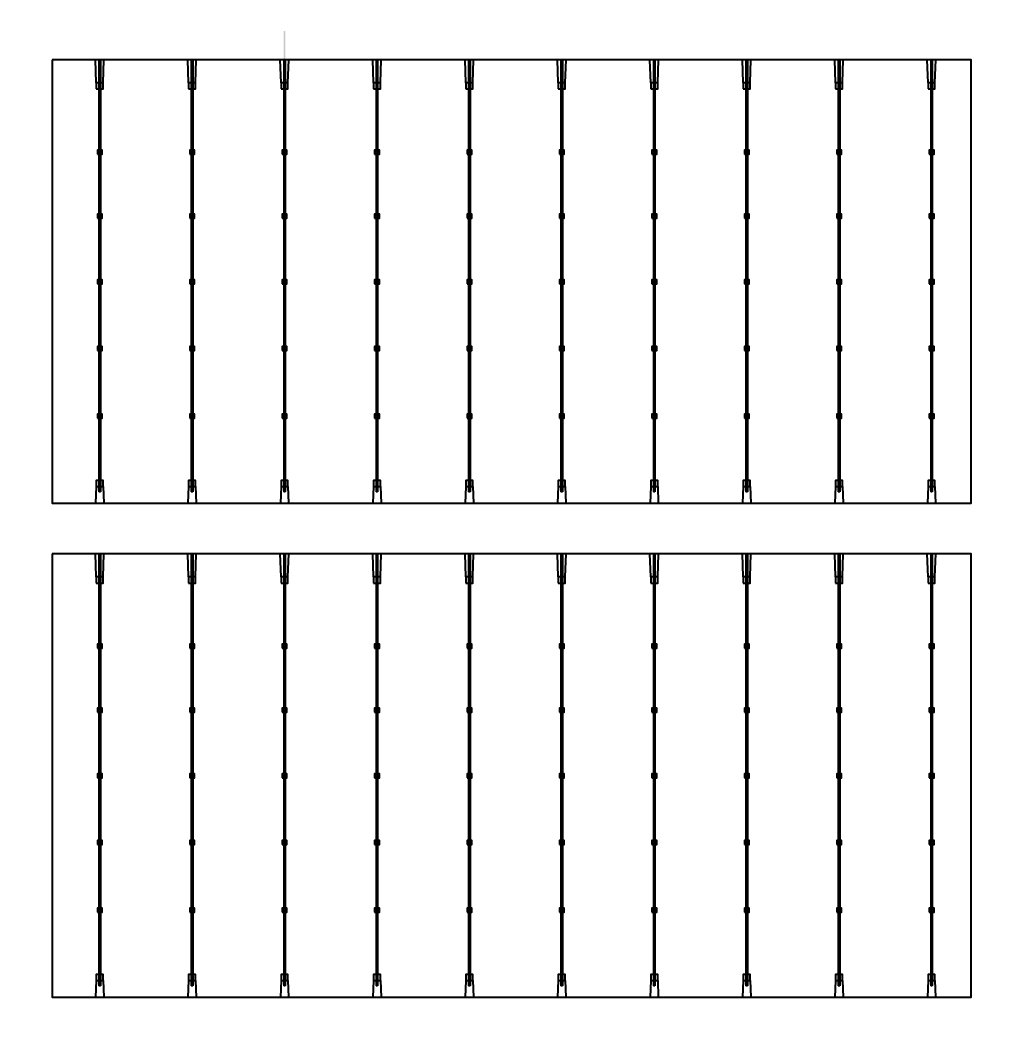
# Model space of a CAD drawing. Header units: millimetres. Extents: x 10297564 to 11610295, y -9287743 to -8409454.
# Drawn here: x 10428762 to 10431307, y -9100815 to -9098211 of the extents above; entities that cross this region are included whole.
import ezdxf

# ---------------------------------------------------------------- set-up
doc = ezdxf.new("R2010")
doc.units = ezdxf.units.MM
doc.header["$LTSCALE"] = 100
doc.layers.add('E1', color=1, linetype='Continuous')
doc.layers.add('Outline', color=5, linetype='Continuous', lineweight=25)
doc.styles.add('HL-S1', font='DotumChe.ttf')
doc.styles.add('MG', font='malgun.ttf')
doc.dimstyles.new('HL-100', dxfattribs={"dimscale": 100, "dimtxt": 3, "dimasz": 4, "dimexe": 2, "dimexo": 2, "dimgap": 1, "dimtad": 1, "dimdec": 0, "dimzin": 0, "dimlunit": 6, "dimtxsty": 'HL-S1', "dimblk": 'DOTSMALL', "dimcen": 4, "dimdle": 2, "dimclrd": 256, "dimclre": 256, "dimclrt": 4, "dimazin": 0, "dimtfac": 1, "dimtdec": 0, "dimtix": 1, "dimtmove": 2, "dimatfit": 3, "dimldrblk": 'DOTSMALL', "dimfxl": 1.5, "dimtolj": 1, "dimtzin": 0, "dimlwd": -1, "dimlwe": -1, "dimarcsym": 0})

# ---------------------------------------------------------------- blocks, each defined once
blk = doc.blocks.new('*D75')
at = {"layer": 'defpoints', "color": 0, "transparency": 16777216}
for p in [(10439230.2, -9073249.8), (10439230.2, -9073249.8), (10423426.7, -9107604.7)]:
    blk.add_point(p, dxfattribs=at)
at = {"layer": 'E1', "color": 1, "transparency": 16777216}
for p, q in [((10439593.6, -9073417), (10439593.6, -9073417)), ((10423593.8, -9107241.3), (10439063, -9073613.2)), ((10423790.1, -9107771.8), (10423790.1, -9107771.8))]:
    blk.add_line(p, q, dxfattribs=at)
for points in [[(10439002.4, -9073585.4), (10439123.6, -9073641.1), (10439230.2, -9073249.8)], [(10423533.3, -9107213.4), (10423654.4, -9107269.1), (10423426.7, -9107604.7)]]:
    blk.add_solid(points, dxfattribs=at)
at = {"layer": 'E1', "color": 7, "transparency": 16777216, "insert": (10430911.1, -9090235.3), "char_height": 500, "attachment_point": 5, "rotation": 65.2972, "style": 'MG'}
blk.add_mtext('\\A1;2711.1', dxfattribs=at)
blk = doc.blocks.new('_DotSmall')
at = {"color": 0, "linetype": 'ByBlock', "const_width": 0.5}
blk.add_lwpolyline([(-0.0625, 0, 1), (0.0625, 0, 1)], format="xyb", close=True, dxfattribs=at)

msp = doc.modelspace()

# ---------------------------------------------------------------- hatches: boundary and pattern name
at = {"true_color": 0x939598}
h = msp.add_hatch(color=252, dxfattribs=at)
h.dxf.hatch_style = 1
h.paths.add_polyline_path([(10429450.4, -9099443.5), (10429454.4, -9099443.5), (10429454.4, -9098240), (10429450.4, -9098240)])
h = msp.add_hatch(color=252, dxfattribs=at)
h.dxf.hatch_style = 1
h.paths.add_polyline_path([(10428971.8, -9098315), (10428967.8, -9098315), (10428967.8, -9099443.5), (10428971.8, -9099443.5)])
h = msp.add_hatch(color=252, dxfattribs=at)
h.dxf.hatch_style = 1
h.paths.add_polyline_path([(10429213.1, -9098315), (10429209.1, -9098315), (10429209.1, -9099443.5), (10429213.1, -9099443.5)])
h = msp.add_hatch(color=252, dxfattribs=at)
h.dxf.hatch_style = 1
h.paths.add_polyline_path([(10429695.7, -9098315), (10429691.7, -9098315), (10429691.7, -9099443.5), (10429695.7, -9099443.5)])
h = msp.add_hatch(color=252, dxfattribs=at)
h.dxf.hatch_style = 1
h.paths.add_polyline_path([(10429937.1, -9098315), (10429933, -9098315), (10429933, -9099443.5), (10429937.1, -9099443.5)])
h = msp.add_hatch(color=252, dxfattribs=at)
h.dxf.hatch_style = 1
h.paths.add_polyline_path([(10430178.4, -9098315), (10430174.3, -9098315), (10430174.3, -9099443.5), (10430178.4, -9099443.5)])
h = msp.add_hatch(color=252, dxfattribs=at)
h.dxf.hatch_style = 1
h.paths.add_polyline_path([(10430419.7, -9098315), (10430415.6, -9098315), (10430415.6, -9099443.5), (10430419.7, -9099443.5)])
h = msp.add_hatch(color=252, dxfattribs=at)
h.dxf.hatch_style = 1
h.paths.add_polyline_path([(10430661, -9098315), (10430656.9, -9098315), (10430656.9, -9099443.5), (10430661, -9099443.5)])
h = msp.add_hatch(color=252, dxfattribs=at)
h.dxf.hatch_style = 1
h.paths.add_polyline_path([(10430902.3, -9098315), (10430898.2, -9098315), (10430898.2, -9099443.5), (10430902.3, -9099443.5)])
h = msp.add_hatch(color=252, dxfattribs=at)
h.dxf.hatch_style = 1
h.paths.add_polyline_path([(10431143.6, -9098315), (10431139.5, -9098315), (10431139.5, -9099443.5), (10431143.6, -9099443.5)])
h = msp.add_hatch(color=252, dxfattribs=at)
h.dxf.hatch_style = 1
h.paths.add_polyline_path([(10428971.8, -9099605.2), (10428967.8, -9099605.2), (10428967.8, -9100733.7), (10428971.8, -9100733.7)])
h = msp.add_hatch(color=252, dxfattribs=at)
h.dxf.hatch_style = 1
h.paths.add_polyline_path([(10429213.1, -9099605.2), (10429209.1, -9099605.2), (10429209.1, -9100733.7), (10429213.1, -9100733.7)])
h = msp.add_hatch(color=252, dxfattribs=at)
h.dxf.hatch_style = 1
h.paths.add_polyline_path([(10429454.4, -9099605.2), (10429450.4, -9099605.2), (10429450.4, -9100733.7), (10429454.4, -9100733.7)])
h = msp.add_hatch(color=252, dxfattribs=at)
h.dxf.hatch_style = 1
h.paths.add_polyline_path([(10429695.7, -9099605.2), (10429691.7, -9099605.2), (10429691.7, -9100733.7), (10429695.7, -9100733.7)])
h = msp.add_hatch(color=252, dxfattribs=at)
h.dxf.hatch_style = 1
h.paths.add_polyline_path([(10429937.1, -9099605.2), (10429933, -9099605.2), (10429933, -9100733.7), (10429937.1, -9100733.7)])
h = msp.add_hatch(color=252, dxfattribs=at)
h.dxf.hatch_style = 1
h.paths.add_polyline_path([(10430178.4, -9099605.2), (10430174.3, -9099605.2), (10430174.3, -9100733.7), (10430178.4, -9100733.7)])
h = msp.add_hatch(color=252, dxfattribs=at)
h.dxf.hatch_style = 1
h.paths.add_polyline_path([(10430419.7, -9099605.2), (10430415.6, -9099605.2), (10430415.6, -9100733.7), (10430419.7, -9100733.7)])
h = msp.add_hatch(color=252, dxfattribs=at)
h.dxf.hatch_style = 1
h.paths.add_polyline_path([(10430661, -9099605.2), (10430656.9, -9099605.2), (10430656.9, -9100733.7), (10430661, -9100733.7)])
h = msp.add_hatch(color=252, dxfattribs=at)
h.dxf.hatch_style = 1
h.paths.add_polyline_path([(10430902.3, -9099605.2), (10430898.2, -9099605.2), (10430898.2, -9100733.7), (10430902.3, -9100733.7)])
h = msp.add_hatch(color=252, dxfattribs=at)
h.dxf.hatch_style = 1
h.paths.add_polyline_path([(10431143.6, -9099605.2), (10431139.5, -9099605.2), (10431139.5, -9100733.7), (10431143.6, -9100733.7)])

# ---------------------------------------------------------------- linework, layer by layer
for p, q in [((10428960.7, -9098375.3), (10428958.8, -9098315)), ((10428967.8, -9098315), (10428967.8, -9099443.5)), ((10428971.8, -9098315), (10428971.8, -9099443.5)), ((10428978.9, -9098375.3), (10428980.8, -9098315)), ((10429202, -9098375.3), (10429200.1, -9098315)), ((10429209.1, -9098315), (10429209.1, -9099443.5)), ((10429213.1, -9098315), (10429213.1, -9099443.5)), ((10429220.2, -9098375.3), (10429222.1, -9098315)), ((10429443.4, -9098375.3), (10429441.4, -9098315)), ((10429450.4, -9098315), (10429450.4, -9099443.5)), ((10429454.4, -9098315), (10429454.4, -9099443.5)), ((10429461.5, -9098375.3), (10429463.5, -9098315)), ((10429684.7, -9098375.3), (10429682.7, -9098315)), ((10429691.7, -9098315), (10429691.7, -9099443.5)), ((10429695.7, -9098315), (10429695.7, -9099443.5)), ((10429702.8, -9098375.3), (10429704.8, -9098315)), ((10429926, -9098375.3), (10429924, -9098315)), ((10429933, -9098315), (10429933, -9099443.5)), ((10429937.1, -9098315), (10429937.1, -9099443.5)), ((10429944.1, -9098375.3), (10429946.1, -9098315)), ((10430167.3, -9098375.3), (10430165.3, -9098315)), ((10430174.3, -9098315), (10430174.3, -9099443.5)), ((10430178.4, -9098315), (10430178.4, -9099443.5)), ((10430185.4, -9098375.3), (10430187.4, -9098315)), ((10430408.6, -9098375.3), (10430406.6, -9098315)), ((10430415.6, -9098315), (10430415.6, -9099443.5)), ((10430419.7, -9098315), (10430419.7, -9099443.5)), ((10430426.7, -9098375.3), (10430428.7, -9098315)), ((10430649.9, -9098375.3), (10430647.9, -9098315)), ((10430656.9, -9098315), (10430656.9, -9099443.5)), ((10430661, -9098315), (10430661, -9099443.5)), ((10430668, -9098375.3), (10430670, -9098315)), ((10430891.2, -9098375.3), (10430889.2, -9098315)), ((10430898.2, -9098315), (10430898.2, -9099443.5)), ((10430902.3, -9098315), (10430902.3, -9099443.5)), ((10430909.3, -9098375.3), (10430911.3, -9098315)), ((10431132.5, -9098375.3), (10431130.5, -9098315)), ((10431139.5, -9098315), (10431139.5, -9099443.5)), ((10431143.6, -9098315), (10431143.6, -9099443.5)), ((10431150.6, -9098375.3), (10431152.6, -9098315)), ((10428969.4, -9098376), (10428969.4, -9098718.3)), ((10428970.2, -9098376), (10428970.2, -9098718.3)), ((10429210.7, -9098376), (10429210.7, -9098718.3)), ((10429211.5, -9098376), (10429211.5, -9098718.3)), ((10429452, -9098376), (10429452, -9098889.6)), ((10429452.8, -9098376), (10429452.8, -9098889.6)), ((10429693.3, -9098376), (10429693.3, -9098889.6)), ((10429694.1, -9098376), (10429694.1, -9098889.6)), ((10429934.6, -9098376), (10429934.6, -9098889.6)), ((10429935.5, -9098376), (10429935.5, -9098889.6)), ((10430175.9, -9098376), (10430175.9, -9098889.6)), ((10430176.8, -9098376), (10430176.8, -9098889.6)), ((10430417.2, -9098376), (10430417.2, -9098889.6)), ((10430418.1, -9098376), (10430418.1, -9098889.6)), ((10430658.5, -9098376), (10430658.5, -9098889.6)), ((10430659.4, -9098376), (10430659.4, -9098889.6)), ((10430899.8, -9098376), (10430899.8, -9098889.6)), ((10430900.7, -9098376), (10430900.7, -9098889.6)), ((10431141.1, -9098376), (10431141.1, -9098889.6)), ((10431142, -9098376), (10431142, -9098889.6)), ((10428969.4, -9098728.8), (10428969.4, -9098889.6)), ((10428970.2, -9098728.8), (10428970.2, -9098889.6)), ((10429210.7, -9098728.8), (10429210.7, -9098889.6)), ((10429211.5, -9098728.8), (10429211.5, -9098889.6)), ((10428969.4, -9098900), (10428969.4, -9099063.7)), ((10428970.2, -9098900), (10428970.2, -9099063.7)), ((10429210.7, -9098900), (10429210.7, -9099240.5)), ((10429211.5, -9098900), (10429211.5, -9099240.5)), ((10429452, -9098900), (10429452, -9099240.5)), ((10429452.8, -9098900), (10429452.8, -9099240.5)), ((10429693.3, -9098900), (10429693.3, -9099240.5)), ((10429694.1, -9098900), (10429694.1, -9099240.5)), ((10429934.6, -9098900), (10429934.6, -9099240.5)), ((10429935.5, -9098900), (10429935.5, -9099240.5)), ((10430175.9, -9098900), (10430175.9, -9099240.5)), ((10430176.8, -9098900), (10430176.8, -9099240.5)), ((10430417.2, -9098900), (10430417.2, -9099240.5)), ((10430418.1, -9098900), (10430418.1, -9099240.5)), ((10430658.5, -9098900), (10430658.5, -9099240.5)), ((10430659.4, -9098900), (10430659.4, -9099240.5)), ((10430899.8, -9098900), (10430899.8, -9099240.5)), ((10430900.7, -9098900), (10430900.7, -9099240.5)), ((10431141.1, -9098900), (10431141.1, -9099240.5)), ((10431142, -9098900), (10431142, -9099240.5)), ((10428969.4, -9099074.1), (10428969.4, -9099240.5)), ((10428970.2, -9099074.1), (10428970.2, -9099240.5)), ((10428969.4, -9099251), (10428969.4, -9099413.5)), ((10428970.2, -9099251), (10428970.2, -9099413.5)), ((10429210.7, -9099251), (10429210.7, -9099413.5)), ((10429211.5, -9099251), (10429211.5, -9099413.5)), ((10429452, -9099251), (10429452, -9099413.5)), ((10429452.8, -9099251), (10429452.8, -9099413.5)), ((10429693.3, -9099251), (10429693.3, -9099413.5)), ((10429694.1, -9099251), (10429694.1, -9099413.5)), ((10429934.6, -9099251), (10429934.6, -9099413.5)), ((10429935.5, -9099251), (10429935.5, -9099413.5)), ((10430175.9, -9099251), (10430175.9, -9099413.5)), ((10430176.8, -9099251), (10430176.8, -9099413.5)), ((10430417.2, -9099251), (10430417.2, -9099413.5)), ((10430418.1, -9099251), (10430418.1, -9099413.5)), ((10430658.5, -9099251), (10430658.5, -9099413.5)), ((10430659.4, -9099251), (10430659.4, -9099413.5)), ((10430899.8, -9099251), (10430899.8, -9099413.5)), ((10430900.7, -9099251), (10430900.7, -9099413.5)), ((10431141.1, -9099251), (10431141.1, -9099413.5)), ((10431142, -9099251), (10431142, -9099413.5)), ((10428960.7, -9099429.5), (10428959.1, -9099472.7)), ((10428978.9, -9099429.5), (10428980.6, -9099472.7)), ((10429202, -9099429.5), (10429200.4, -9099472.7)), ((10429220.2, -9099429.5), (10429221.9, -9099472.7)), ((10429443.4, -9099429.5), (10429441.7, -9099472.7)), ((10429461.5, -9099429.5), (10429463.2, -9099472.7)), ((10429684.7, -9099429.5), (10429683, -9099472.7)), ((10429702.8, -9099429.5), (10429704.5, -9099472.7)), ((10429926, -9099429.5), (10429924.3, -9099472.7)), ((10429944.1, -9099429.5), (10429945.8, -9099472.7)), ((10430167.3, -9099429.5), (10430165.6, -9099472.7)), ((10430185.4, -9099429.5), (10430187.1, -9099472.7)), ((10430408.6, -9099429.5), (10430406.9, -9099472.7)), ((10430426.7, -9099429.5), (10430428.4, -9099472.7)), ((10430649.9, -9099429.5), (10430648.2, -9099472.7)), ((10430668, -9099429.5), (10430669.7, -9099472.7)), ((10430891.2, -9099429.5), (10430889.5, -9099472.7)), ((10430909.3, -9099429.5), (10430911, -9099472.7)), ((10431132.5, -9099429.5), (10431130.8, -9099472.7)), ((10431150.6, -9099429.5), (10431152.3, -9099472.7)), ((10428971.8, -9099443.5), (10428967.8, -9099443.5)), ((10429213.1, -9099443.5), (10429209.1, -9099443.5)), ((10429454.4, -9099443.5), (10429450.4, -9099443.5)), ((10429695.7, -9099443.5), (10429691.7, -9099443.5)), ((10429937.1, -9099443.5), (10429933, -9099443.5)), ((10430178.4, -9099443.5), (10430174.3, -9099443.5)), ((10430419.7, -9099443.5), (10430415.6, -9099443.5)), ((10430661, -9099443.5), (10430656.9, -9099443.5)), ((10430902.3, -9099443.5), (10430898.2, -9099443.5)), ((10431143.6, -9099443.5), (10431139.5, -9099443.5)), ((10428960.7, -9099665.5), (10428958.8, -9099605.2)), ((10428967.8, -9099605.2), (10428967.8, -9100733.7)), ((10428971.8, -9099605.2), (10428971.8, -9100733.7)), ((10428978.9, -9099665.5), (10428980.8, -9099605.2)), ((10429202, -9099665.5), (10429200.1, -9099605.2)), ((10429209.1, -9099605.2), (10429209.1, -9100733.7)), ((10429213.1, -9099605.2), (10429213.1, -9100733.7)), ((10429220.2, -9099665.5), (10429222.1, -9099605.2)), ((10429443.4, -9099665.5), (10429441.4, -9099605.2)), ((10429450.4, -9099605.2), (10429450.4, -9100733.7)), ((10429454.4, -9099605.2), (10429454.4, -9100733.7)), ((10429461.5, -9099665.5), (10429463.5, -9099605.2)), ((10429684.7, -9099665.5), (10429682.7, -9099605.2)), ((10429691.7, -9099605.2), (10429691.7, -9100733.7)), ((10429695.7, -9099605.2), (10429695.7, -9100733.7)), ((10429702.8, -9099665.5), (10429704.8, -9099605.2)), ((10429926, -9099665.5), (10429924, -9099605.2)), ((10429933, -9099605.2), (10429933, -9100733.7)), ((10429937.1, -9099605.2), (10429937.1, -9100733.7)), ((10429944.1, -9099665.5), (10429946.1, -9099605.2)), ((10430167.3, -9099665.5), (10430165.3, -9099605.2)), ((10430174.3, -9099605.2), (10430174.3, -9100733.7)), ((10430178.4, -9099605.2), (10430178.4, -9100733.7)), ((10430185.4, -9099665.5), (10430187.4, -9099605.2)), ((10430408.6, -9099665.5), (10430406.6, -9099605.2)), ((10430415.6, -9099605.2), (10430415.6, -9100733.7)), ((10430419.7, -9099605.2), (10430419.7, -9100733.7)), ((10430426.7, -9099665.5), (10430428.7, -9099605.2)), ((10430649.9, -9099665.5), (10430647.9, -9099605.2)), ((10430656.9, -9099605.2), (10430656.9, -9100733.7)), ((10430661, -9099605.2), (10430661, -9100733.7)), ((10430668, -9099665.5), (10430670, -9099605.2)), ((10430891.2, -9099665.5), (10430889.2, -9099605.2)), ((10430898.2, -9099605.2), (10430898.2, -9100733.7)), ((10430902.3, -9099605.2), (10430902.3, -9100733.7)), ((10430909.3, -9099665.5), (10430911.3, -9099605.2)), ((10431132.5, -9099665.5), (10431130.5, -9099605.2)), ((10431139.5, -9099605.2), (10431139.5, -9100733.7)), ((10431143.6, -9099605.2), (10431143.6, -9100733.7)), ((10431150.6, -9099665.5), (10431152.6, -9099605.2)), ((10428969.4, -9099666.2), (10428969.4, -9100008.5)), ((10428970.2, -9099666.2), (10428970.2, -9100008.5)), ((10429210.7, -9099666.2), (10429210.7, -9100008.5)), ((10429211.5, -9099666.2), (10429211.5, -9100008.5)), ((10429452, -9099666.2), (10429452, -9100179.8)), ((10429452.8, -9099666.2), (10429452.8, -9100179.8)), ((10429693.3, -9099666.2), (10429693.3, -9100179.8)), ((10429694.1, -9099666.2), (10429694.1, -9100179.8)), ((10429934.6, -9099666.2), (10429934.6, -9100179.8)), ((10429935.5, -9099666.2), (10429935.5, -9100179.8)), ((10430175.9, -9099666.2), (10430175.9, -9100179.8)), ((10430176.8, -9099666.2), (10430176.8, -9100179.8)), ((10430417.2, -9099666.2), (10430417.2, -9100179.8)), ((10430418.1, -9099666.2), (10430418.1, -9100179.8)), ((10430658.5, -9099666.2), (10430658.5, -9100179.8)), ((10430659.4, -9099666.2), (10430659.4, -9100179.8)), ((10430899.8, -9099666.2), (10430899.8, -9100179.8)), ((10430900.7, -9099666.2), (10430900.7, -9100179.8)), ((10431141.1, -9099666.2), (10431141.1, -9100179.8)), ((10431142, -9099666.2), (10431142, -9100179.8)), ((10428969.4, -9100019), (10428969.4, -9100179.8)), ((10428970.2, -9100019), (10428970.2, -9100179.8)), ((10429210.7, -9100019), (10429210.7, -9100179.8)), ((10429211.5, -9100019), (10429211.5, -9100179.8)), ((10428969.4, -9100190.3), (10428969.4, -9100353.9)), ((10428970.2, -9100190.3), (10428970.2, -9100353.9)), ((10429210.7, -9100190.3), (10429210.7, -9100530.8)), ((10429211.5, -9100190.3), (10429211.5, -9100530.8)), ((10429452, -9100190.3), (10429452, -9100530.8)), ((10429452.8, -9100190.3), (10429452.8, -9100530.8)), ((10429693.3, -9100190.3), (10429693.3, -9100530.8)), ((10429694.1, -9100190.3), (10429694.1, -9100530.8)), ((10429934.6, -9100190.3), (10429934.6, -9100530.8)), ((10429935.5, -9100190.3), (10429935.5, -9100530.8)), ((10430175.9, -9100190.3), (10430175.9, -9100530.8)), ((10430176.8, -9100190.3), (10430176.8, -9100530.8)), ((10430417.2, -9100190.3), (10430417.2, -9100530.8)), ((10430418.1, -9100190.3), (10430418.1, -9100530.8)), ((10430658.5, -9100190.3), (10430658.5, -9100530.8)), ((10430659.4, -9100190.3), (10430659.4, -9100530.8)), ((10430899.8, -9100190.3), (10430899.8, -9100530.8)), ((10430900.7, -9100190.3), (10430900.7, -9100530.8)), ((10431141.1, -9100190.3), (10431141.1, -9100530.8)), ((10431142, -9100190.3), (10431142, -9100530.8)), ((10428969.4, -9100364.3), (10428969.4, -9100530.8)), ((10428970.2, -9100364.3), (10428970.2, -9100530.8)), ((10428969.4, -9100541.2), (10428969.4, -9100703.7)), ((10428970.2, -9100541.2), (10428970.2, -9100703.7)), ((10429210.7, -9100541.2), (10429210.7, -9100703.7)), ((10429211.5, -9100541.2), (10429211.5, -9100703.7)), ((10429452, -9100541.2), (10429452, -9100703.7)), ((10429452.8, -9100541.2), (10429452.8, -9100703.7)), ((10429693.3, -9100541.2), (10429693.3, -9100703.7)), ((10429694.1, -9100541.2), (10429694.1, -9100703.7)), ((10429934.6, -9100541.2), (10429934.6, -9100703.7)), ((10429935.5, -9100541.2), (10429935.5, -9100703.7)), ((10430175.9, -9100541.2), (10430175.9, -9100703.7)), ((10430176.8, -9100541.2), (10430176.8, -9100703.7)), ((10430417.2, -9100541.2), (10430417.2, -9100703.7)), ((10430418.1, -9100541.2), (10430418.1, -9100703.7)), ((10430658.5, -9100541.2), (10430658.5, -9100703.7)), ((10430659.4, -9100541.2), (10430659.4, -9100703.7)), ((10430899.8, -9100541.2), (10430899.8, -9100703.7)), ((10430900.7, -9100541.2), (10430900.7, -9100703.7)), ((10431141.1, -9100541.2), (10431141.1, -9100703.7)), ((10431142, -9100541.2), (10431142, -9100703.7)), ((10428960.7, -9100719.8), (10428959.1, -9100763)), ((10428971.8, -9100733.7), (10428967.8, -9100733.7)), ((10428978.9, -9100719.8), (10428980.6, -9100763)), ((10429202, -9100719.8), (10429200.4, -9100763)), ((10429213.1, -9100733.7), (10429209.1, -9100733.7)), ((10429220.2, -9100719.8), (10429221.9, -9100763)), ((10429443.4, -9100719.8), (10429441.7, -9100763)), ((10429454.4, -9100733.7), (10429450.4, -9100733.7)), ((10429461.5, -9100719.8), (10429463.2, -9100763)), ((10429684.7, -9100719.8), (10429683, -9100763)), ((10429695.7, -9100733.7), (10429691.7, -9100733.7)), ((10429702.8, -9100719.8), (10429704.5, -9100763)), ((10429926, -9100719.8), (10429924.3, -9100763)), ((10429937.1, -9100733.7), (10429933, -9100733.7)), ((10429944.1, -9100719.8), (10429945.8, -9100763)), ((10430167.3, -9100719.8), (10430165.6, -9100763)), ((10430178.4, -9100733.7), (10430174.3, -9100733.7)), ((10430185.4, -9100719.8), (10430187.1, -9100763)), ((10430408.6, -9100719.8), (10430406.9, -9100763)), ((10430419.7, -9100733.7), (10430415.6, -9100733.7)), ((10430426.7, -9100719.8), (10430428.4, -9100763)), ((10430649.9, -9100719.8), (10430648.2, -9100763)), ((10430661, -9100733.7), (10430656.9, -9100733.7)), ((10430668, -9100719.8), (10430669.7, -9100763)), ((10430891.2, -9100719.8), (10430889.5, -9100763)), ((10430902.3, -9100733.7), (10430898.2, -9100733.7)), ((10430909.3, -9100719.8), (10430911, -9100763)), ((10431132.5, -9100719.8), (10431130.8, -9100763)), ((10431143.6, -9100733.7), (10431139.5, -9100733.7)), ((10431150.6, -9100719.8), (10431152.3, -9100763))]:
    msp.add_line(p, q)
at = {"color": 4}
for points in [[(10428960.7, -9098391.4), (10428978.9, -9098391.4), (10428978.9, -9098375.3), (10428960.7, -9098375.3)], [(10429202, -9098391.4), (10429220.2, -9098391.4), (10429220.2, -9098375.3), (10429202, -9098375.3)], [(10429443.4, -9098391.4), (10429461.5, -9098391.4), (10429461.5, -9098375.3), (10429443.4, -9098375.3)], [(10429684.7, -9098391.4), (10429702.8, -9098391.4), (10429702.8, -9098375.3), (10429684.7, -9098375.3)], [(10429926, -9098391.4), (10429944.1, -9098391.4), (10429944.1, -9098375.3), (10429926, -9098375.3)], [(10430167.3, -9098391.4), (10430185.4, -9098391.4), (10430185.4, -9098375.3), (10430167.3, -9098375.3)], [(10430408.6, -9098391.4), (10430426.7, -9098391.4), (10430426.7, -9098375.3), (10430408.6, -9098375.3)], [(10430649.9, -9098391.4), (10430668, -9098391.4), (10430668, -9098375.3), (10430649.9, -9098375.3)], [(10430891.2, -9098391.4), (10430909.3, -9098391.4), (10430909.3, -9098375.3), (10430891.2, -9098375.3)], [(10431132.5, -9098391.4), (10431150.6, -9098391.4), (10431150.6, -9098375.3), (10431132.5, -9098375.3)], [(10428963.9, -9098561.7), (10428976.4, -9098561.7), (10428976.4, -9098551.2), (10428963.9, -9098551.2)], [(10429205.2, -9098561.7), (10429217.7, -9098561.7), (10429217.7, -9098551.2), (10429205.2, -9098551.2)], [(10429446.5, -9098561.7), (10429459, -9098561.7), (10429459, -9098551.2), (10429446.5, -9098551.2)], [(10429687.8, -9098561.7), (10429700.4, -9098561.7), (10429700.4, -9098551.2), (10429687.8, -9098551.2)], [(10429929.1, -9098561.7), (10429941.7, -9098561.7), (10429941.7, -9098551.2), (10429929.1, -9098551.2)], [(10430170.4, -9098561.7), (10430183, -9098561.7), (10430183, -9098551.2), (10430170.4, -9098551.2)], [(10430411.7, -9098561.7), (10430424.3, -9098561.7), (10430424.3, -9098551.2), (10430411.7, -9098551.2)], [(10430653, -9098561.7), (10430665.6, -9098561.7), (10430665.6, -9098551.2), (10430653, -9098551.2)], [(10430894.3, -9098561.7), (10430906.9, -9098561.7), (10430906.9, -9098551.2), (10430894.3, -9098551.2)], [(10431135.6, -9098561.7), (10431148.2, -9098561.7), (10431148.2, -9098551.2), (10431135.6, -9098551.2)], [(10428963.9, -9098728.8), (10428976.4, -9098728.8), (10428976.4, -9098718.3), (10428963.9, -9098718.3)], [(10429205.2, -9098728.8), (10429217.7, -9098728.8), (10429217.7, -9098718.3), (10429205.2, -9098718.3)], [(10429446.5, -9098728.8), (10429459, -9098728.8), (10429459, -9098718.3), (10429446.5, -9098718.3)], [(10429687.8, -9098728.8), (10429700.4, -9098728.8), (10429700.4, -9098718.3), (10429687.8, -9098718.3)], [(10429929.1, -9098728.8), (10429941.7, -9098728.8), (10429941.7, -9098718.3), (10429929.1, -9098718.3)], [(10430170.4, -9098728.8), (10430183, -9098728.8), (10430183, -9098718.3), (10430170.4, -9098718.3)], [(10430411.7, -9098728.8), (10430424.3, -9098728.8), (10430424.3, -9098718.3), (10430411.7, -9098718.3)], [(10430653, -9098728.8), (10430665.6, -9098728.8), (10430665.6, -9098718.3), (10430653, -9098718.3)], [(10430894.3, -9098728.8), (10430906.9, -9098728.8), (10430906.9, -9098718.3), (10430894.3, -9098718.3)], [(10431135.6, -9098728.8), (10431148.2, -9098728.8), (10431148.2, -9098718.3), (10431135.6, -9098718.3)], [(10428963.9, -9098900), (10428976.4, -9098900), (10428976.4, -9098889.6), (10428963.9, -9098889.6)], [(10429205.2, -9098900), (10429217.7, -9098900), (10429217.7, -9098889.6), (10429205.2, -9098889.6)], [(10429446.5, -9098900), (10429459, -9098900), (10429459, -9098889.6), (10429446.5, -9098889.6)], [(10429687.8, -9098900), (10429700.4, -9098900), (10429700.4, -9098889.6), (10429687.8, -9098889.6)], [(10429929.1, -9098900), (10429941.7, -9098900), (10429941.7, -9098889.6), (10429929.1, -9098889.6)], [(10430170.4, -9098900), (10430183, -9098900), (10430183, -9098889.6), (10430170.4, -9098889.6)], [(10430411.7, -9098900), (10430424.3, -9098900), (10430424.3, -9098889.6), (10430411.7, -9098889.6)], [(10430653, -9098900), (10430665.6, -9098900), (10430665.6, -9098889.6), (10430653, -9098889.6)], [(10430894.3, -9098900), (10430906.9, -9098900), (10430906.9, -9098889.6), (10430894.3, -9098889.6)], [(10431135.6, -9098900), (10431148.2, -9098900), (10431148.2, -9098889.6), (10431135.6, -9098889.6)], [(10428963.9, -9099074.1), (10428976.4, -9099074.1), (10428976.4, -9099063.7), (10428963.9, -9099063.7)], [(10429205.2, -9099074.1), (10429217.7, -9099074.1), (10429217.7, -9099063.7), (10429205.2, -9099063.7)], [(10429446.5, -9099074.1), (10429459, -9099074.1), (10429459, -9099063.7), (10429446.5, -9099063.7)], [(10429687.8, -9099074.1), (10429700.4, -9099074.1), (10429700.4, -9099063.7), (10429687.8, -9099063.7)], [(10429929.1, -9099074.1), (10429941.7, -9099074.1), (10429941.7, -9099063.7), (10429929.1, -9099063.7)], [(10430170.4, -9099074.1), (10430183, -9099074.1), (10430183, -9099063.7), (10430170.4, -9099063.7)], [(10430411.7, -9099074.1), (10430424.3, -9099074.1), (10430424.3, -9099063.7), (10430411.7, -9099063.7)], [(10430653, -9099074.1), (10430665.6, -9099074.1), (10430665.6, -9099063.7), (10430653, -9099063.7)], [(10430894.3, -9099074.1), (10430906.9, -9099074.1), (10430906.9, -9099063.7), (10430894.3, -9099063.7)], [(10431135.6, -9099074.1), (10431148.2, -9099074.1), (10431148.2, -9099063.7), (10431135.6, -9099063.7)], [(10428963.9, -9099251), (10428976.4, -9099251), (10428976.4, -9099240.5), (10428963.9, -9099240.5)], [(10429205.2, -9099251), (10429217.7, -9099251), (10429217.7, -9099240.5), (10429205.2, -9099240.5)], [(10429446.5, -9099251), (10429459, -9099251), (10429459, -9099240.5), (10429446.5, -9099240.5)], [(10429687.8, -9099251), (10429700.4, -9099251), (10429700.4, -9099240.5), (10429687.8, -9099240.5)], [(10429929.1, -9099251), (10429941.7, -9099251), (10429941.7, -9099240.5), (10429929.1, -9099240.5)], [(10430170.4, -9099251), (10430183, -9099251), (10430183, -9099240.5), (10430170.4, -9099240.5)], [(10430411.7, -9099251), (10430424.3, -9099251), (10430424.3, -9099240.5), (10430411.7, -9099240.5)], [(10430653, -9099251), (10430665.6, -9099251), (10430665.6, -9099240.5), (10430653, -9099240.5)], [(10430894.3, -9099251), (10430906.9, -9099251), (10430906.9, -9099240.5), (10430894.3, -9099240.5)], [(10431135.6, -9099251), (10431148.2, -9099251), (10431148.2, -9099240.5), (10431135.6, -9099240.5)], [(10428960.7, -9099429.5), (10428978.9, -9099429.5), (10428978.9, -9099413.5), (10428960.7, -9099413.5)], [(10429202, -9099429.5), (10429220.2, -9099429.5), (10429220.2, -9099413.5), (10429202, -9099413.5)], [(10429443.4, -9099429.5), (10429461.5, -9099429.5), (10429461.5, -9099413.5), (10429443.4, -9099413.5)], [(10429684.7, -9099429.5), (10429702.8, -9099429.5), (10429702.8, -9099413.5), (10429684.7, -9099413.5)], [(10429926, -9099429.5), (10429944.1, -9099429.5), (10429944.1, -9099413.5), (10429926, -9099413.5)], [(10430167.3, -9099429.5), (10430185.4, -9099429.5), (10430185.4, -9099413.5), (10430167.3, -9099413.5)], [(10430408.6, -9099429.5), (10430426.7, -9099429.5), (10430426.7, -9099413.5), (10430408.6, -9099413.5)], [(10430649.9, -9099429.5), (10430668, -9099429.5), (10430668, -9099413.5), (10430649.9, -9099413.5)], [(10430891.2, -9099429.5), (10430909.3, -9099429.5), (10430909.3, -9099413.5), (10430891.2, -9099413.5)], [(10431132.5, -9099429.5), (10431150.6, -9099429.5), (10431150.6, -9099413.5), (10431132.5, -9099413.5)], [(10428960.7, -9099681.6), (10428978.9, -9099681.6), (10428978.9, -9099665.5), (10428960.7, -9099665.5)], [(10429202, -9099681.6), (10429220.2, -9099681.6), (10429220.2, -9099665.5), (10429202, -9099665.5)], [(10429443.4, -9099681.6), (10429461.5, -9099681.6), (10429461.5, -9099665.5), (10429443.4, -9099665.5)], [(10429684.7, -9099681.6), (10429702.8, -9099681.6), (10429702.8, -9099665.5), (10429684.7, -9099665.5)], [(10429926, -9099681.6), (10429944.1, -9099681.6), (10429944.1, -9099665.5), (10429926, -9099665.5)], [(10430167.3, -9099681.6), (10430185.4, -9099681.6), (10430185.4, -9099665.5), (10430167.3, -9099665.5)], [(10430408.6, -9099681.6), (10430426.7, -9099681.6), (10430426.7, -9099665.5), (10430408.6, -9099665.5)], [(10430649.9, -9099681.6), (10430668, -9099681.6), (10430668, -9099665.5), (10430649.9, -9099665.5)], [(10430891.2, -9099681.6), (10430909.3, -9099681.6), (10430909.3, -9099665.5), (10430891.2, -9099665.5)], [(10431132.5, -9099681.6), (10431150.6, -9099681.6), (10431150.6, -9099665.5), (10431132.5, -9099665.5)], [(10428963.9, -9099851.9), (10428976.4, -9099851.9), (10428976.4, -9099841.4), (10428963.9, -9099841.4)], [(10429205.2, -9099851.9), (10429217.7, -9099851.9), (10429217.7, -9099841.4), (10429205.2, -9099841.4)], [(10429446.5, -9099851.9), (10429459, -9099851.9), (10429459, -9099841.4), (10429446.5, -9099841.4)], [(10429687.8, -9099851.9), (10429700.4, -9099851.9), (10429700.4, -9099841.4), (10429687.8, -9099841.4)], [(10429929.1, -9099851.9), (10429941.7, -9099851.9), (10429941.7, -9099841.4), (10429929.1, -9099841.4)], [(10430170.4, -9099851.9), (10430183, -9099851.9), (10430183, -9099841.4), (10430170.4, -9099841.4)], [(10430411.7, -9099851.9), (10430424.3, -9099851.9), (10430424.3, -9099841.4), (10430411.7, -9099841.4)], [(10430653, -9099851.9), (10430665.6, -9099851.9), (10430665.6, -9099841.4), (10430653, -9099841.4)], [(10430894.3, -9099851.9), (10430906.9, -9099851.9), (10430906.9, -9099841.4), (10430894.3, -9099841.4)], [(10431135.6, -9099851.9), (10431148.2, -9099851.9), (10431148.2, -9099841.4), (10431135.6, -9099841.4)], [(10428963.9, -9100019), (10428976.4, -9100019), (10428976.4, -9100008.5), (10428963.9, -9100008.5)], [(10429205.2, -9100019), (10429217.7, -9100019), (10429217.7, -9100008.5), (10429205.2, -9100008.5)], [(10429446.5, -9100019), (10429459, -9100019), (10429459, -9100008.5), (10429446.5, -9100008.5)], [(10429687.8, -9100019), (10429700.4, -9100019), (10429700.4, -9100008.5), (10429687.8, -9100008.5)], [(10429929.1, -9100019), (10429941.7, -9100019), (10429941.7, -9100008.5), (10429929.1, -9100008.5)], [(10430170.4, -9100019), (10430183, -9100019), (10430183, -9100008.5), (10430170.4, -9100008.5)], [(10430411.7, -9100019), (10430424.3, -9100019), (10430424.3, -9100008.5), (10430411.7, -9100008.5)], [(10430653, -9100019), (10430665.6, -9100019), (10430665.6, -9100008.5), (10430653, -9100008.5)], [(10430894.3, -9100019), (10430906.9, -9100019), (10430906.9, -9100008.5), (10430894.3, -9100008.5)], [(10431135.6, -9100019), (10431148.2, -9100019), (10431148.2, -9100008.5), (10431135.6, -9100008.5)], [(10428963.9, -9100190.3), (10428976.4, -9100190.3), (10428976.4, -9100179.8), (10428963.9, -9100179.8)], [(10429205.2, -9100190.3), (10429217.7, -9100190.3), (10429217.7, -9100179.8), (10429205.2, -9100179.8)], [(10429446.5, -9100190.3), (10429459, -9100190.3), (10429459, -9100179.8), (10429446.5, -9100179.8)], [(10429687.8, -9100190.3), (10429700.4, -9100190.3), (10429700.4, -9100179.8), (10429687.8, -9100179.8)], [(10429929.1, -9100190.3), (10429941.7, -9100190.3), (10429941.7, -9100179.8), (10429929.1, -9100179.8)], [(10430170.4, -9100190.3), (10430183, -9100190.3), (10430183, -9100179.8), (10430170.4, -9100179.8)], [(10430411.7, -9100190.3), (10430424.3, -9100190.3), (10430424.3, -9100179.8), (10430411.7, -9100179.8)], [(10430653, -9100190.3), (10430665.6, -9100190.3), (10430665.6, -9100179.8), (10430653, -9100179.8)], [(10430894.3, -9100190.3), (10430906.9, -9100190.3), (10430906.9, -9100179.8), (10430894.3, -9100179.8)], [(10431135.6, -9100190.3), (10431148.2, -9100190.3), (10431148.2, -9100179.8), (10431135.6, -9100179.8)], [(10428963.9, -9100364.3), (10428976.4, -9100364.3), (10428976.4, -9100353.9), (10428963.9, -9100353.9)], [(10429205.2, -9100364.3), (10429217.7, -9100364.3), (10429217.7, -9100353.9), (10429205.2, -9100353.9)], [(10429446.5, -9100364.3), (10429459, -9100364.3), (10429459, -9100353.9), (10429446.5, -9100353.9)], [(10429687.8, -9100364.3), (10429700.4, -9100364.3), (10429700.4, -9100353.9), (10429687.8, -9100353.9)], [(10429929.1, -9100364.3), (10429941.7, -9100364.3), (10429941.7, -9100353.9), (10429929.1, -9100353.9)], [(10430170.4, -9100364.3), (10430183, -9100364.3), (10430183, -9100353.9), (10430170.4, -9100353.9)], [(10430411.7, -9100364.3), (10430424.3, -9100364.3), (10430424.3, -9100353.9), (10430411.7, -9100353.9)], [(10430653, -9100364.3), (10430665.6, -9100364.3), (10430665.6, -9100353.9), (10430653, -9100353.9)], [(10430894.3, -9100364.3), (10430906.9, -9100364.3), (10430906.9, -9100353.9), (10430894.3, -9100353.9)], [(10431135.6, -9100364.3), (10431148.2, -9100364.3), (10431148.2, -9100353.9), (10431135.6, -9100353.9)], [(10428963.9, -9100541.2), (10428976.4, -9100541.2), (10428976.4, -9100530.8), (10428963.9, -9100530.8)], [(10429205.2, -9100541.2), (10429217.7, -9100541.2), (10429217.7, -9100530.8), (10429205.2, -9100530.8)], [(10429446.5, -9100541.2), (10429459, -9100541.2), (10429459, -9100530.8), (10429446.5, -9100530.8)], [(10429687.8, -9100541.2), (10429700.4, -9100541.2), (10429700.4, -9100530.8), (10429687.8, -9100530.8)], [(10429929.1, -9100541.2), (10429941.7, -9100541.2), (10429941.7, -9100530.8), (10429929.1, -9100530.8)], [(10430170.4, -9100541.2), (10430183, -9100541.2), (10430183, -9100530.8), (10430170.4, -9100530.8)], [(10430411.7, -9100541.2), (10430424.3, -9100541.2), (10430424.3, -9100530.8), (10430411.7, -9100530.8)], [(10430653, -9100541.2), (10430665.6, -9100541.2), (10430665.6, -9100530.8), (10430653, -9100530.8)], [(10430894.3, -9100541.2), (10430906.9, -9100541.2), (10430906.9, -9100530.8), (10430894.3, -9100530.8)], [(10431135.6, -9100541.2), (10431148.2, -9100541.2), (10431148.2, -9100530.8), (10431135.6, -9100530.8)], [(10428960.7, -9100719.8), (10428978.9, -9100719.8), (10428978.9, -9100703.7), (10428960.7, -9100703.7)], [(10429202, -9100719.8), (10429220.2, -9100719.8), (10429220.2, -9100703.7), (10429202, -9100703.7)], [(10429443.4, -9100719.8), (10429461.5, -9100719.8), (10429461.5, -9100703.7), (10429443.4, -9100703.7)], [(10429684.7, -9100719.8), (10429702.8, -9100719.8), (10429702.8, -9100703.7), (10429684.7, -9100703.7)], [(10429926, -9100719.8), (10429944.1, -9100719.8), (10429944.1, -9100703.7), (10429926, -9100703.7)], [(10430167.3, -9100719.8), (10430185.4, -9100719.8), (10430185.4, -9100703.7), (10430167.3, -9100703.7)], [(10430408.6, -9100719.8), (10430426.7, -9100719.8), (10430426.7, -9100703.7), (10430408.6, -9100703.7)], [(10430649.9, -9100719.8), (10430668, -9100719.8), (10430668, -9100703.7), (10430649.9, -9100703.7)], [(10430891.2, -9100719.8), (10430909.3, -9100719.8), (10430909.3, -9100703.7), (10430891.2, -9100703.7)], [(10431132.5, -9100719.8), (10431150.6, -9100719.8), (10431150.6, -9100703.7), (10431132.5, -9100703.7)]]:
    msp.add_lwpolyline(points, close=True, dxfattribs=at)
at = {"layer": 'Outline'}
for points in [[(10428845.6, -9098315), (10428845.6, -9099472.7), (10431244.7, -9099472.7), (10431244.7, -9098315)], [(10428845.6, -9099605.2), (10428845.6, -9100763), (10431244.7, -9100763), (10431244.7, -9099605.2)]]:
    msp.add_lwpolyline(points, close=True, dxfattribs=at)

# ---------------------------------------------------------------- dimensions: what is measured, and where the dimension line sits
at = {"layer": 'E1'}
dim = msp.add_aligned_dim(p1=(10423426.7, -9107604.7), p2=(10439230.2, -9073249.8), distance=0, text='2711.1', dimstyle='HL-100', override={"dimscale": 200, "dimtxt": 2.5, "dimasz": 2, "dimtxsty": 'MG', "dimsah": 1, "dimclrd": 1, "dimclre": 1, "dimclrt": 7}, dxfattribs=at)
dim.commit()
dim.dimension.update_dxf_attribs({"geometry": '*D75', "text_midpoint": (10430911.1, -9090235.3)})

doc.saveas('drawing.dxf')
